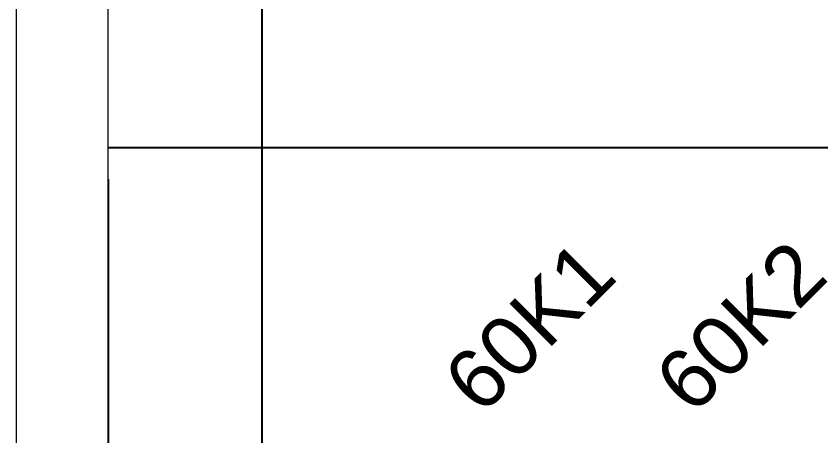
# Model space of a CAD drawing. Header units: millimetres. Extents: x 1004 to 59588, y 686 to 38112.
# Drawn here: x 44015.9 to 44277.9, y 36939.3 to 37075.9 of the extents above; entities that cross this region are included whole.
import ezdxf

# ---------------------------------------------------------------- set-up
doc = ezdxf.new("R2010")
doc.units = ezdxf.units.MM
for name, color, linetype in [('Canaleta', 3, 'Continuous'), ('PDF4_Geometry', 7, 'Continuous'), ('PDF4_Text', 7, 'Continuous')]:
    doc.layers.add(name, color=color, linetype=linetype)
doc.styles.add('PDF Arial', font='arial.ttf')

msp = doc.modelspace()

# ---------------------------------------------------------------- linework, layer by layer
at = {"layer": 'Canaleta', "color": 7, "true_color": 0xffffff}
msp.add_line((44095.98, 36716.92), (44095.98, 37093.34), dxfattribs=at)
at = {"layer": 'Canaleta', "color": 7}
for p, q in [((44779.48, 37033.13), (44045.98, 37033.13)), ((44045.98, 36596.44), (44045.98, 37022.86))]:
    msp.add_line(p, q, dxfattribs=at)
at = {"layer": 'PDF4_Geometry', "lineweight": 0}
msp.add_lwpolyline([(44015.92, 36100.39), (44820.04, 36100.39), (44820.04, 37956.27), (44015.92, 37956.27)], close=True, dxfattribs=at)
at = {"layer": 'PDF4_Geometry', "color": 7, "lineweight": 0}
msp.add_lwpolyline([(44784.16, 37923.92), (44784.16, 36128.04), (44045.92, 36128.04), (44045.92, 37923.92)], close=True, dxfattribs=at)

# ---------------------------------------------------------------- texts
at = {"layer": 'PDF4_Text', "char_height": 19.453, "attachment_point": 7, "rotation": 45, "style": 'PDF Arial'}
for s, insert in [('60K1', (44167.57, 36945.47)), ('60K2', (44236.35, 36945.47))]:
    msp.add_mtext(s, dxfattribs=dict(at, insert=insert))

doc.saveas('drawing.dxf')
